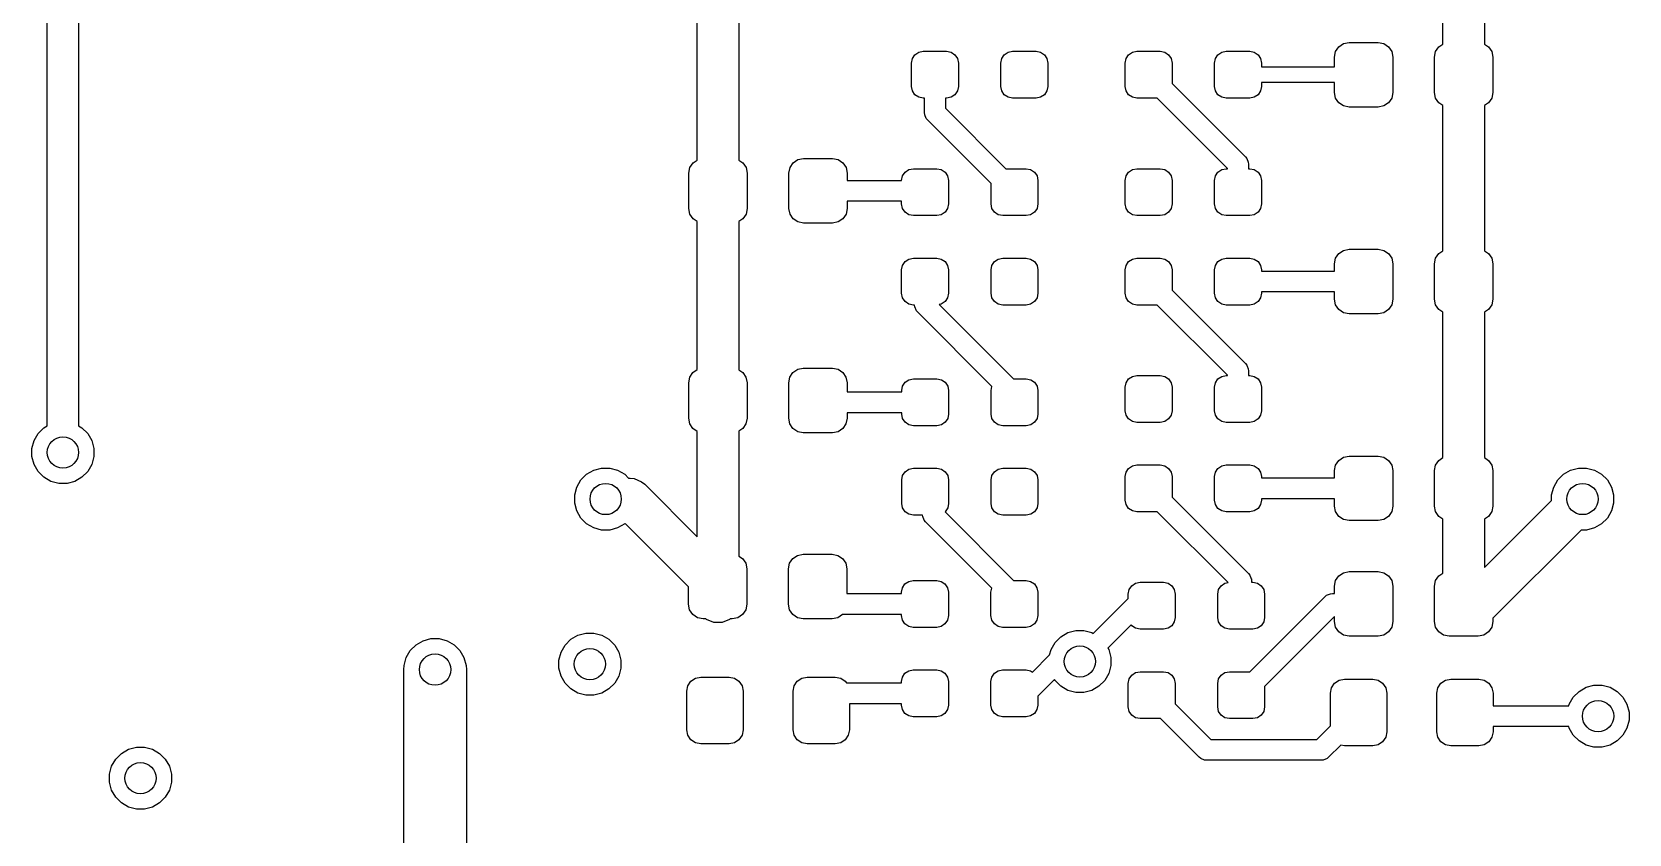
# Model space of a CAD drawing. Extents: x 4 to 18.4, y -7.3 to -2.9.
# Drawn here: x 14.033 to 14.637, y -4.632 to -4.329 of the extents above; entities that cross this region are included whole.
import ezdxf

# ---------------------------------------------------------------- set-up
doc = ezdxf.new("R2010")
doc.units = 0
doc.header["$MEASUREMENT"] = 0
doc.layers.add('BLACK', color=7, linetype='CONTINUOUS')

msp = doc.modelspace()

# ---------------------------------------------------------------- linework, layer by layer
at = {"layer": 'BLACK', "linetype": 'CONTINUOUS'}
for p, q in [((14.05082, -4.14843), (14.05082, -4.47817)), ((14.039, -4.47817), (14.039, -4.15428)), ((14.56634, -4.33397), (14.56634, -4.27859)), ((14.58208, -4.27897), (14.58208, -4.33397)), ((14.28458, -4.37779), (14.28458, -4.32485)), ((14.30033, -4.32485), (14.30033, -4.37779)), ((14.36589, -4.33946), (14.36685, -4.33803)), ((14.36685, -4.33803), (14.36829, -4.33707)), ((14.36829, -4.33707), (14.36998, -4.33673)), ((14.36998, -4.33673), (14.37884, -4.33673)), ((14.37884, -4.33673), (14.38054, -4.33707)), ((14.38054, -4.33707), (14.38197, -4.33803)), ((14.38197, -4.33803), (14.38293, -4.33946)), ((14.39967, -4.33946), (14.40063, -4.33803)), ((14.40063, -4.33803), (14.40207, -4.33707)), ((14.40207, -4.33707), (14.40376, -4.33673)), ((14.40376, -4.33673), (14.41262, -4.33673)), ((14.41262, -4.33673), (14.41432, -4.33707)), ((14.41432, -4.33707), (14.41575, -4.33803)), ((14.41575, -4.33803), (14.41671, -4.33946)), ((14.44663, -4.33946), (14.44759, -4.33803)), ((14.44759, -4.33803), (14.44903, -4.33707)), ((14.44903, -4.33707), (14.45072, -4.33673)), ((14.45072, -4.33673), (14.45958, -4.33673)), ((14.45958, -4.33673), (14.46128, -4.33707)), ((14.46128, -4.33707), (14.46271, -4.33803)), ((14.46271, -4.33803), (14.46367, -4.33946)), ((14.48041, -4.33946), (14.48137, -4.33803)), ((14.48137, -4.33803), (14.48281, -4.33707)), ((14.48281, -4.33707), (14.4845, -4.33673)), ((14.4845, -4.33673), (14.49336, -4.33673)), ((14.49336, -4.33673), (14.49506, -4.33707)), ((14.49506, -4.33707), (14.49649, -4.33803)), ((14.49649, -4.33803), (14.49745, -4.33946)), ((14.52539, -4.3389), (14.52581, -4.33679)), ((14.52539, -4.34264), (14.52539, -4.3389)), ((14.52581, -4.33679), (14.52701, -4.335)), ((14.52701, -4.335), (14.52879, -4.3338)), ((14.52879, -4.3338), (14.5309, -4.33338)), ((14.5309, -4.33338), (14.54193, -4.33338)), ((14.54193, -4.33338), (14.54404, -4.3338)), ((14.54404, -4.3338), (14.54582, -4.335)), ((14.54582, -4.335), (14.54702, -4.33679)), ((14.54702, -4.33679), (14.54744, -4.3389)), ((14.54744, -4.3389), (14.54744, -4.35228)), ((14.56319, -4.3389), (14.56361, -4.33679)), ((14.56319, -4.35228), (14.56319, -4.3389)), ((14.56361, -4.33679), (14.5648, -4.335)), ((14.5648, -4.335), (14.56634, -4.33397)), ((14.58208, -4.33397), (14.58362, -4.335)), ((14.58362, -4.335), (14.58481, -4.33679)), ((14.58481, -4.33679), (14.58523, -4.3389)), ((14.58523, -4.3389), (14.58523, -4.35228)), ((14.36555, -4.34116), (14.36589, -4.33946)), ((14.36555, -4.35002), (14.36555, -4.34116)), ((14.38293, -4.33946), (14.38327, -4.34116)), ((14.38327, -4.34116), (14.38327, -4.35002)), ((14.39933, -4.34116), (14.39967, -4.33946)), ((14.39933, -4.35002), (14.39933, -4.34116)), ((14.41671, -4.33946), (14.41705, -4.34116)), ((14.41705, -4.34116), (14.41705, -4.35002)), ((14.4463, -4.34116), (14.44663, -4.33946)), ((14.4463, -4.35002), (14.4463, -4.34116)), ((14.46367, -4.33946), (14.46401, -4.34116)), ((14.46401, -4.34116), (14.46401, -4.34888)), ((14.48007, -4.34116), (14.48041, -4.33946)), ((14.48007, -4.35002), (14.48007, -4.34116)), ((14.49745, -4.33946), (14.49779, -4.34116)), ((14.49779, -4.34116), (14.49779, -4.34264)), ((14.49779, -4.34264), (14.52539, -4.34264)), ((14.36589, -4.35171), (14.36555, -4.35002)), ((14.38327, -4.35002), (14.38293, -4.35171)), ((14.39967, -4.35171), (14.39933, -4.35002)), ((14.41705, -4.35002), (14.41671, -4.35171)), ((14.44663, -4.35171), (14.4463, -4.35002)), ((14.46401, -4.34888), (14.49172, -4.37658)), ((14.48041, -4.35171), (14.48007, -4.35002)), ((14.49779, -4.35002), (14.49745, -4.35171)), ((14.52539, -4.34854), (14.49779, -4.34854)), ((14.49779, -4.34854), (14.49779, -4.35002)), ((14.52539, -4.35228), (14.52539, -4.34854)), ((14.36685, -4.35315), (14.36589, -4.35171)), ((14.36829, -4.35411), (14.36685, -4.35315)), ((14.36998, -4.35445), (14.36829, -4.35411)), ((14.37047, -4.35445), (14.36998, -4.35445)), ((14.37047, -4.35989), (14.37047, -4.35445)), ((14.37884, -4.35445), (14.37835, -4.35445)), ((14.37835, -4.35445), (14.37835, -4.35826)), ((14.38054, -4.35411), (14.37884, -4.35445)), ((14.38197, -4.35315), (14.38054, -4.35411)), ((14.38293, -4.35171), (14.38197, -4.35315)), ((14.40063, -4.35315), (14.39967, -4.35171)), ((14.40207, -4.35411), (14.40063, -4.35315)), ((14.40376, -4.35445), (14.40207, -4.35411)), ((14.41262, -4.35445), (14.40376, -4.35445)), ((14.41432, -4.35411), (14.41262, -4.35445)), ((14.41575, -4.35315), (14.41432, -4.35411)), ((14.41671, -4.35171), (14.41575, -4.35315)), ((14.44759, -4.35315), (14.44663, -4.35171)), ((14.44903, -4.35411), (14.44759, -4.35315)), ((14.45072, -4.35445), (14.44903, -4.35411)), ((14.45844, -4.35445), (14.45072, -4.35445)), ((14.485, -4.381), (14.45844, -4.35445)), ((14.48137, -4.35315), (14.48041, -4.35171)), ((14.48281, -4.35411), (14.48137, -4.35315)), ((14.4845, -4.35445), (14.48281, -4.35411)), ((14.49336, -4.35445), (14.4845, -4.35445)), ((14.49506, -4.35411), (14.49336, -4.35445)), ((14.49649, -4.35315), (14.49506, -4.35411)), ((14.49745, -4.35171), (14.49649, -4.35315)), ((14.52581, -4.35439), (14.52539, -4.35228)), ((14.52701, -4.35618), (14.52581, -4.35439)), ((14.52879, -4.35737), (14.52701, -4.35618)), ((14.54582, -4.35618), (14.54404, -4.35737)), ((14.54702, -4.35439), (14.54582, -4.35618)), ((14.54744, -4.35228), (14.54702, -4.35439)), ((14.56361, -4.35439), (14.56319, -4.35228)), ((14.5648, -4.35618), (14.56361, -4.35439)), ((14.56634, -4.3572), (14.5648, -4.35618)), ((14.56634, -4.4121), (14.56634, -4.3572)), ((14.58362, -4.35618), (14.58208, -4.3572)), ((14.58208, -4.3572), (14.58208, -4.4121)), ((14.58481, -4.35439), (14.58362, -4.35618)), ((14.58523, -4.35228), (14.58481, -4.35439)), ((14.37055, -4.36066), (14.37047, -4.35989)), ((14.37114, -4.36208), (14.37055, -4.36066)), ((14.37163, -4.36267), (14.37114, -4.36208)), ((14.3956, -4.38664), (14.37163, -4.36267)), ((14.37835, -4.35826), (14.40116, -4.38108)), ((14.5309, -4.35779), (14.52879, -4.35737)), ((14.54193, -4.35779), (14.5309, -4.35779)), ((14.54404, -4.35737), (14.54193, -4.35779)), ((14.28143, -4.38271), (14.28185, -4.3806)), ((14.28185, -4.3806), (14.28305, -4.37881)), ((14.28305, -4.37881), (14.28458, -4.37779)), ((14.30033, -4.37779), (14.30187, -4.37881)), ((14.30187, -4.37881), (14.30306, -4.3806)), ((14.30306, -4.3806), (14.30348, -4.38271)), ((14.31923, -4.38271), (14.31965, -4.3806)), ((14.31965, -4.3806), (14.32084, -4.37881)), ((14.32084, -4.37881), (14.32263, -4.37762)), ((14.32263, -4.37762), (14.32474, -4.3772)), ((14.32474, -4.3772), (14.33576, -4.3772)), ((14.33576, -4.3772), (14.33787, -4.37762)), ((14.33787, -4.37762), (14.33966, -4.37881)), ((14.33966, -4.37881), (14.34086, -4.3806)), ((14.34086, -4.3806), (14.34127, -4.38271)), ((14.36455, -4.38141), (14.36625, -4.38108)), ((14.36625, -4.38108), (14.3751, -4.38108)), ((14.3751, -4.38108), (14.3768, -4.38141)), ((14.40116, -4.38108), (14.40888, -4.38108)), ((14.40888, -4.38108), (14.41058, -4.38141)), ((14.44903, -4.38141), (14.45072, -4.38108)), ((14.45072, -4.38108), (14.45958, -4.38108)), ((14.45958, -4.38108), (14.46128, -4.38141)), ((14.48281, -4.38141), (14.4845, -4.38108)), ((14.4845, -4.38108), (14.485, -4.38108)), ((14.485, -4.38108), (14.485, -4.381)), ((14.49172, -4.37658), (14.49221, -4.37718)), ((14.49221, -4.37718), (14.49221, -4.37718)), ((14.49221, -4.37718), (14.49279, -4.3786)), ((14.49279, -4.3786), (14.49287, -4.37937)), ((14.49287, -4.37937), (14.49287, -4.38108)), ((14.49287, -4.38108), (14.49336, -4.38108)), ((14.49336, -4.38108), (14.49506, -4.38141)), ((14.28143, -4.3961), (14.28143, -4.38271)), ((14.30348, -4.38271), (14.30348, -4.3961)), ((14.31923, -4.3961), (14.31923, -4.38271)), ((14.34127, -4.38271), (14.34127, -4.38547)), ((14.34127, -4.38547), (14.36182, -4.38547)), ((14.36182, -4.38547), (14.36215, -4.38381)), ((14.36215, -4.38381), (14.36311, -4.38237)), ((14.36311, -4.38237), (14.36455, -4.38141)), ((14.3768, -4.38141), (14.37824, -4.38237)), ((14.37824, -4.38237), (14.3792, -4.38381)), ((14.3792, -4.38381), (14.37953, -4.3855)), ((14.37953, -4.3855), (14.37953, -4.39436)), ((14.3956, -4.39436), (14.3956, -4.38664)), ((14.41058, -4.38141), (14.41202, -4.38237)), ((14.41202, -4.38237), (14.41298, -4.38381)), ((14.41298, -4.38381), (14.41331, -4.3855)), ((14.41331, -4.3855), (14.41331, -4.39436)), ((14.4463, -4.3855), (14.44663, -4.38381)), ((14.4463, -4.39436), (14.4463, -4.3855)), ((14.44663, -4.38381), (14.44759, -4.38237)), ((14.44759, -4.38237), (14.44903, -4.38141)), ((14.46128, -4.38141), (14.46271, -4.38237)), ((14.46271, -4.38237), (14.46367, -4.38381)), ((14.46367, -4.38381), (14.46401, -4.3855)), ((14.46401, -4.3855), (14.46401, -4.39436)), ((14.48007, -4.3855), (14.48041, -4.38381)), ((14.48007, -4.39436), (14.48007, -4.3855)), ((14.48041, -4.38381), (14.48137, -4.38237)), ((14.48137, -4.38237), (14.48281, -4.38141)), ((14.49506, -4.38141), (14.49649, -4.38237)), ((14.49649, -4.38237), (14.49745, -4.38381)), ((14.49745, -4.38381), (14.49779, -4.3855)), ((14.49779, -4.3855), (14.49779, -4.39436)), ((14.36182, -4.39334), (14.34127, -4.39334)), ((14.34127, -4.39334), (14.34127, -4.3961)), ((14.36182, -4.39436), (14.36182, -4.39334)), ((14.28185, -4.3982), (14.28143, -4.3961)), ((14.28305, -4.39999), (14.28185, -4.3982)), ((14.30306, -4.3982), (14.30187, -4.39999)), ((14.30348, -4.3961), (14.30306, -4.3982)), ((14.31965, -4.3982), (14.31923, -4.3961)), ((14.32084, -4.39999), (14.31965, -4.3982)), ((14.34086, -4.3982), (14.33966, -4.39999)), ((14.34127, -4.3961), (14.34086, -4.3982)), ((14.36215, -4.39606), (14.36182, -4.39436)), ((14.36311, -4.39749), (14.36215, -4.39606)), ((14.36455, -4.39845), (14.36311, -4.39749)), ((14.36625, -4.39879), (14.36455, -4.39845)), ((14.3751, -4.39879), (14.36625, -4.39879)), ((14.3768, -4.39845), (14.3751, -4.39879)), ((14.37824, -4.39749), (14.3768, -4.39845)), ((14.3792, -4.39606), (14.37824, -4.39749)), ((14.37953, -4.39436), (14.3792, -4.39606)), ((14.39593, -4.39606), (14.3956, -4.39436)), ((14.39689, -4.39749), (14.39593, -4.39606)), ((14.39833, -4.39845), (14.39689, -4.39749)), ((14.40003, -4.39879), (14.39833, -4.39845)), ((14.40888, -4.39879), (14.40003, -4.39879)), ((14.41058, -4.39845), (14.40888, -4.39879)), ((14.41202, -4.39749), (14.41058, -4.39845)), ((14.41298, -4.39606), (14.41202, -4.39749)), ((14.41331, -4.39436), (14.41298, -4.39606)), ((14.44663, -4.39606), (14.4463, -4.39436)), ((14.44759, -4.39749), (14.44663, -4.39606)), ((14.44903, -4.39845), (14.44759, -4.39749)), ((14.45072, -4.39879), (14.44903, -4.39845)), ((14.45958, -4.39879), (14.45072, -4.39879)), ((14.46128, -4.39845), (14.45958, -4.39879)), ((14.46271, -4.39749), (14.46128, -4.39845)), ((14.46367, -4.39606), (14.46271, -4.39749)), ((14.46401, -4.39436), (14.46367, -4.39606)), ((14.48041, -4.39606), (14.48007, -4.39436)), ((14.48137, -4.39749), (14.48041, -4.39606)), ((14.48281, -4.39845), (14.48137, -4.39749)), ((14.4845, -4.39879), (14.48281, -4.39845)), ((14.49336, -4.39879), (14.4845, -4.39879)), ((14.49506, -4.39845), (14.49336, -4.39879)), ((14.49649, -4.39749), (14.49506, -4.39845)), ((14.49745, -4.39606), (14.49649, -4.39749)), ((14.49779, -4.39436), (14.49745, -4.39606)), ((14.28458, -4.40102), (14.28305, -4.39999)), ((14.28458, -4.45697), (14.28458, -4.40102)), ((14.30187, -4.39999), (14.30033, -4.40102)), ((14.30033, -4.40102), (14.30033, -4.45707)), ((14.32263, -4.40119), (14.32084, -4.39999)), ((14.32474, -4.40161), (14.32263, -4.40119)), ((14.33576, -4.40161), (14.32474, -4.40161)), ((14.33787, -4.40119), (14.33576, -4.40161)), ((14.33966, -4.39999), (14.33787, -4.40119)), ((14.52879, -4.41193), (14.5309, -4.41151)), ((14.5309, -4.41151), (14.54193, -4.41151)), ((14.54193, -4.41151), (14.54404, -4.41193)), ((14.36182, -4.41928), (14.36215, -4.41759)), ((14.36215, -4.41759), (14.36311, -4.41615)), ((14.36311, -4.41615), (14.36455, -4.41519)), ((14.36455, -4.41519), (14.36625, -4.41485)), ((14.36625, -4.41485), (14.3751, -4.41485)), ((14.3751, -4.41485), (14.3768, -4.41519)), ((14.3768, -4.41519), (14.37824, -4.41615)), ((14.37824, -4.41615), (14.3792, -4.41759)), ((14.3792, -4.41759), (14.37953, -4.41928)), ((14.3956, -4.41928), (14.39593, -4.41759)), ((14.39593, -4.41759), (14.39689, -4.41615)), ((14.39689, -4.41615), (14.39833, -4.41519)), ((14.39833, -4.41519), (14.40003, -4.41485)), ((14.40003, -4.41485), (14.40888, -4.41485)), ((14.40888, -4.41485), (14.41058, -4.41519)), ((14.41058, -4.41519), (14.41202, -4.41615)), ((14.41202, -4.41615), (14.41298, -4.41759)), ((14.41298, -4.41759), (14.41331, -4.41928)), ((14.4463, -4.41928), (14.44663, -4.41759)), ((14.44663, -4.41759), (14.44759, -4.41615)), ((14.44759, -4.41615), (14.44903, -4.41519)), ((14.44903, -4.41519), (14.45072, -4.41485)), ((14.45072, -4.41485), (14.45958, -4.41485)), ((14.45958, -4.41485), (14.46128, -4.41519)), ((14.46128, -4.41519), (14.46271, -4.41615)), ((14.46271, -4.41615), (14.46367, -4.41759)), ((14.46367, -4.41759), (14.46401, -4.41928)), ((14.48007, -4.41928), (14.48041, -4.41759)), ((14.48041, -4.41759), (14.48137, -4.41615)), ((14.48137, -4.41615), (14.48281, -4.41519)), ((14.48281, -4.41519), (14.4845, -4.41485)), ((14.4845, -4.41485), (14.49336, -4.41485)), ((14.49336, -4.41485), (14.49506, -4.41519)), ((14.49506, -4.41519), (14.49649, -4.41615)), ((14.49649, -4.41615), (14.49745, -4.41759)), ((14.49745, -4.41759), (14.49779, -4.41928)), ((14.52539, -4.41702), (14.52581, -4.41491)), ((14.52539, -4.41978), (14.52539, -4.41702)), ((14.52581, -4.41491), (14.52701, -4.41312)), ((14.52701, -4.41312), (14.52879, -4.41193)), ((14.54404, -4.41193), (14.54582, -4.41312)), ((14.54582, -4.41312), (14.54702, -4.41491)), ((14.54702, -4.41491), (14.54744, -4.41702)), ((14.54744, -4.41702), (14.54744, -4.43041)), ((14.56319, -4.41702), (14.56361, -4.41491)), ((14.56319, -4.43041), (14.56319, -4.41702)), ((14.56361, -4.41491), (14.5648, -4.41312)), ((14.5648, -4.41312), (14.56634, -4.4121)), ((14.58208, -4.4121), (14.58362, -4.41312)), ((14.58362, -4.41312), (14.58481, -4.41491)), ((14.58481, -4.41491), (14.58523, -4.41702)), ((14.58523, -4.41702), (14.58523, -4.43041)), ((14.36182, -4.42814), (14.36182, -4.41928)), ((14.37953, -4.41928), (14.37953, -4.42814)), ((14.3956, -4.42814), (14.3956, -4.41928)), ((14.41331, -4.41928), (14.41331, -4.42814)), ((14.4463, -4.42814), (14.4463, -4.41928)), ((14.46401, -4.41928), (14.46401, -4.427)), ((14.48007, -4.42814), (14.48007, -4.41928)), ((14.49779, -4.41928), (14.49779, -4.41978)), ((14.49779, -4.41978), (14.52539, -4.41978)), ((14.36215, -4.42984), (14.36182, -4.42814)), ((14.37953, -4.42814), (14.3792, -4.42984)), ((14.39593, -4.42984), (14.3956, -4.42814)), ((14.41331, -4.42814), (14.41298, -4.42984)), ((14.44663, -4.42984), (14.4463, -4.42814)), ((14.46401, -4.427), (14.49172, -4.45471)), ((14.48041, -4.42984), (14.48007, -4.42814)), ((14.49779, -4.42814), (14.49745, -4.42984)), ((14.52539, -4.42765), (14.49779, -4.42765)), ((14.49779, -4.42765), (14.49779, -4.42814)), ((14.52539, -4.43041), (14.52539, -4.42765)), ((14.36311, -4.43127), (14.36215, -4.42984)), ((14.36455, -4.43223), (14.36311, -4.43127)), ((14.36625, -4.43257), (14.36455, -4.43223)), ((14.36674, -4.43257), (14.36625, -4.43257)), ((14.36681, -4.43331), (14.36674, -4.43257)), ((14.3674, -4.43473), (14.36681, -4.43331)), ((14.36789, -4.43533), (14.3674, -4.43473)), ((14.39593, -4.46337), (14.36789, -4.43533)), ((14.3768, -4.43223), (14.37607, -4.43238)), ((14.37607, -4.43238), (14.40416, -4.46046)), ((14.37824, -4.43127), (14.3768, -4.43223)), ((14.3792, -4.42984), (14.37824, -4.43127)), ((14.39689, -4.43127), (14.39593, -4.42984)), ((14.39833, -4.43223), (14.39689, -4.43127)), ((14.40003, -4.43257), (14.39833, -4.43223)), ((14.40888, -4.43257), (14.40003, -4.43257)), ((14.41058, -4.43223), (14.40888, -4.43257)), ((14.41202, -4.43127), (14.41058, -4.43223)), ((14.41298, -4.42984), (14.41202, -4.43127)), ((14.44759, -4.43127), (14.44663, -4.42984)), ((14.44903, -4.43223), (14.44759, -4.43127)), ((14.45072, -4.43257), (14.44903, -4.43223)), ((14.45844, -4.43257), (14.45072, -4.43257)), ((14.485, -4.45912), (14.45844, -4.43257)), ((14.48137, -4.43127), (14.48041, -4.42984)), ((14.48281, -4.43223), (14.48137, -4.43127)), ((14.4845, -4.43257), (14.48281, -4.43223)), ((14.49336, -4.43257), (14.4845, -4.43257)), ((14.49506, -4.43223), (14.49336, -4.43257)), ((14.49649, -4.43127), (14.49506, -4.43223)), ((14.49745, -4.42984), (14.49649, -4.43127)), ((14.52581, -4.43252), (14.52539, -4.43041)), ((14.52701, -4.4343), (14.52581, -4.43252)), ((14.52879, -4.4355), (14.52701, -4.4343)), ((14.5309, -4.43592), (14.52879, -4.4355)), ((14.54404, -4.4355), (14.54193, -4.43592)), ((14.54582, -4.4343), (14.54404, -4.4355)), ((14.54702, -4.43252), (14.54582, -4.4343)), ((14.54744, -4.43041), (14.54702, -4.43252)), ((14.56361, -4.43252), (14.56319, -4.43041)), ((14.5648, -4.4343), (14.56361, -4.43252)), ((14.56634, -4.43533), (14.5648, -4.4343)), ((14.56634, -4.49022), (14.56634, -4.43533)), ((14.58362, -4.4343), (14.58208, -4.43533)), ((14.58208, -4.43533), (14.58208, -4.49022)), ((14.58481, -4.43252), (14.58362, -4.4343)), ((14.58523, -4.43041), (14.58481, -4.43252)), ((14.54193, -4.43592), (14.5309, -4.43592)), ((14.28136, -4.46194), (14.28177, -4.45983)), ((14.28177, -4.45983), (14.28297, -4.45804)), ((14.28297, -4.45804), (14.28458, -4.45697)), ((14.30033, -4.45707), (14.30179, -4.45804)), ((14.30179, -4.45804), (14.30298, -4.45983)), ((14.30298, -4.45983), (14.3034, -4.46194)), ((14.31915, -4.46194), (14.31957, -4.45983)), ((14.31957, -4.45983), (14.32076, -4.45804)), ((14.32076, -4.45804), (14.32255, -4.45685)), ((14.32255, -4.45685), (14.32466, -4.45643)), ((14.32466, -4.45643), (14.33569, -4.45643)), ((14.33569, -4.45643), (14.3378, -4.45685)), ((14.3378, -4.45685), (14.33958, -4.45804)), ((14.33958, -4.45804), (14.34078, -4.45983)), ((14.34078, -4.45983), (14.3412, -4.46194)), ((14.44759, -4.4605), (14.44903, -4.45954)), ((14.44903, -4.45954), (14.45072, -4.4592)), ((14.45072, -4.4592), (14.45958, -4.4592)), ((14.45958, -4.4592), (14.46128, -4.45954)), ((14.46128, -4.45954), (14.46271, -4.4605)), ((14.48137, -4.4605), (14.48281, -4.45954)), ((14.48281, -4.45954), (14.4845, -4.4592)), ((14.4845, -4.4592), (14.485, -4.4592)), ((14.485, -4.4592), (14.485, -4.45912)), ((14.49172, -4.45471), (14.49221, -4.45531)), ((14.49221, -4.45531), (14.49236, -4.45567)), ((14.49236, -4.45567), (14.49279, -4.45672)), ((14.49279, -4.45672), (14.49287, -4.45749)), ((14.49287, -4.45749), (14.49287, -4.4592)), ((14.49287, -4.4592), (14.49336, -4.4592)), ((14.49336, -4.4592), (14.49506, -4.45954)), ((14.49506, -4.45954), (14.49649, -4.4605)), ((14.28136, -4.47533), (14.28136, -4.46194)), ((14.3034, -4.46194), (14.3034, -4.47533)), ((14.31915, -4.47533), (14.31915, -4.46194)), ((14.3412, -4.46194), (14.3412, -4.46539)), ((14.3412, -4.46539), (14.36185, -4.46539)), ((14.36185, -4.46489), (14.36219, -4.4632)), ((14.36185, -4.46539), (14.36185, -4.46489)), ((14.36219, -4.4632), (14.36315, -4.46176)), ((14.36315, -4.46176), (14.36458, -4.4608)), ((14.36458, -4.4608), (14.36628, -4.46046)), ((14.36628, -4.46046), (14.37514, -4.46046)), ((14.37514, -4.46046), (14.37683, -4.4608)), ((14.37683, -4.4608), (14.37827, -4.46176)), ((14.37827, -4.46176), (14.37923, -4.4632)), ((14.37923, -4.4632), (14.37957, -4.46489)), ((14.37957, -4.46489), (14.37957, -4.47375)), ((14.39563, -4.46489), (14.39593, -4.46337)), ((14.39563, -4.47375), (14.39563, -4.46489)), ((14.40416, -4.46046), (14.40892, -4.46046)), ((14.40892, -4.46046), (14.41061, -4.4608)), ((14.41061, -4.4608), (14.41205, -4.46176)), ((14.41205, -4.46176), (14.41301, -4.4632)), ((14.41301, -4.4632), (14.41335, -4.46489)), ((14.41335, -4.46489), (14.41335, -4.47375)), ((14.4463, -4.46363), (14.44663, -4.46193)), ((14.4463, -4.47249), (14.4463, -4.46363)), ((14.44663, -4.46193), (14.44759, -4.4605)), ((14.46271, -4.4605), (14.46367, -4.46193)), ((14.46367, -4.46193), (14.46401, -4.46363)), ((14.46401, -4.46363), (14.46401, -4.47249)), ((14.48007, -4.46363), (14.48041, -4.46193)), ((14.48007, -4.47249), (14.48007, -4.46363)), ((14.48041, -4.46193), (14.48137, -4.4605)), ((14.49649, -4.4605), (14.49745, -4.46193)), ((14.49745, -4.46193), (14.49779, -4.46363)), ((14.49779, -4.46363), (14.49779, -4.47249)), ((14.28177, -4.47744), (14.28136, -4.47533)), ((14.28297, -4.47923), (14.28177, -4.47744)), ((14.30298, -4.47744), (14.30179, -4.47923)), ((14.3034, -4.47533), (14.30298, -4.47744)), ((14.31957, -4.47744), (14.31915, -4.47533)), ((14.32076, -4.47923), (14.31957, -4.47744)), ((14.34078, -4.47744), (14.33958, -4.47923)), ((14.3412, -4.47533), (14.34078, -4.47744)), ((14.36185, -4.47326), (14.3412, -4.47326)), ((14.3412, -4.47326), (14.3412, -4.47533)), ((14.36185, -4.47375), (14.36185, -4.47326)), ((14.36219, -4.47545), (14.36185, -4.47375)), ((14.36315, -4.47688), (14.36219, -4.47545)), ((14.36458, -4.47784), (14.36315, -4.47688)), ((14.36628, -4.47818), (14.36458, -4.47784)), ((14.37683, -4.47784), (14.37514, -4.47818)), ((14.37827, -4.47688), (14.37683, -4.47784)), ((14.37923, -4.47545), (14.37827, -4.47688)), ((14.37957, -4.47375), (14.37923, -4.47545)), ((14.39597, -4.47545), (14.39563, -4.47375)), ((14.39693, -4.47688), (14.39597, -4.47545)), ((14.39836, -4.47784), (14.39693, -4.47688)), ((14.40006, -4.47818), (14.39836, -4.47784)), ((14.41061, -4.47784), (14.40892, -4.47818)), ((14.41205, -4.47688), (14.41061, -4.47784)), ((14.41301, -4.47545), (14.41205, -4.47688)), ((14.41335, -4.47375), (14.41301, -4.47545)), ((14.44663, -4.47418), (14.4463, -4.47249)), ((14.44759, -4.47562), (14.44663, -4.47418)), ((14.44903, -4.47658), (14.44759, -4.47562)), ((14.45072, -4.47692), (14.44903, -4.47658)), ((14.45958, -4.47692), (14.45072, -4.47692)), ((14.46128, -4.47658), (14.45958, -4.47692)), ((14.46271, -4.47562), (14.46128, -4.47658)), ((14.46367, -4.47418), (14.46271, -4.47562)), ((14.46401, -4.47249), (14.46367, -4.47418)), ((14.48041, -4.47418), (14.48007, -4.47249)), ((14.48137, -4.47562), (14.48041, -4.47418)), ((14.48281, -4.47658), (14.48137, -4.47562)), ((14.4845, -4.47692), (14.48281, -4.47658)), ((14.49336, -4.47692), (14.4845, -4.47692)), ((14.49506, -4.47658), (14.49336, -4.47692)), ((14.49649, -4.47562), (14.49506, -4.47658)), ((14.49745, -4.47418), (14.49649, -4.47562)), ((14.49779, -4.47249), (14.49745, -4.47418)), ((14.0332, -4.48674), (14.034, -4.48376)), ((14.034, -4.48376), (14.03554, -4.48109)), ((14.03554, -4.48109), (14.03772, -4.47891)), ((14.03772, -4.47891), (14.039, -4.47817)), ((14.05082, -4.47817), (14.0521, -4.47891)), ((14.0521, -4.47891), (14.05428, -4.48109)), ((14.05428, -4.48109), (14.05582, -4.48376)), ((14.05582, -4.48376), (14.05662, -4.48674)), ((14.28458, -4.4803), (14.28297, -4.47923)), ((14.28458, -4.52009), (14.28458, -4.4803)), ((14.30179, -4.47923), (14.30033, -4.4802)), ((14.30033, -4.4802), (14.30033, -4.52743)), ((14.32255, -4.48042), (14.32076, -4.47923)), ((14.32466, -4.48084), (14.32255, -4.48042)), ((14.33569, -4.48084), (14.32466, -4.48084)), ((14.3378, -4.48042), (14.33569, -4.48084)), ((14.33958, -4.47923), (14.3378, -4.48042)), ((14.37514, -4.47818), (14.36628, -4.47818)), ((14.40892, -4.47818), (14.40006, -4.47818)), ((14.0332, -4.48982), (14.0332, -4.48674)), ((14.034, -4.4928), (14.0332, -4.48982)), ((14.05662, -4.48982), (14.05582, -4.4928)), ((14.05662, -4.48674), (14.05662, -4.48982)), ((14.52879, -4.49005), (14.5309, -4.48963)), ((14.5309, -4.48963), (14.54193, -4.48963)), ((14.54193, -4.48963), (14.54404, -4.49005)), ((14.03554, -4.49547), (14.034, -4.4928)), ((14.03772, -4.49765), (14.03554, -4.49547)), ((14.05428, -4.49547), (14.0521, -4.49765)), ((14.05582, -4.4928), (14.05428, -4.49547)), ((14.2428, -4.49649), (14.24547, -4.49494)), ((14.24547, -4.49494), (14.24845, -4.49415)), ((14.24845, -4.49415), (14.25153, -4.49415)), ((14.25153, -4.49415), (14.25451, -4.49494)), ((14.25451, -4.49494), (14.25718, -4.49649)), ((14.36219, -4.49698), (14.36315, -4.49554)), ((14.36315, -4.49554), (14.36458, -4.49458)), ((14.36458, -4.49458), (14.36628, -4.49424)), ((14.36628, -4.49424), (14.37514, -4.49424)), ((14.37514, -4.49424), (14.37683, -4.49458)), ((14.37683, -4.49458), (14.37827, -4.49554)), ((14.37827, -4.49554), (14.37923, -4.49698)), ((14.39597, -4.49698), (14.39693, -4.49554)), ((14.39693, -4.49554), (14.39836, -4.49458)), ((14.39836, -4.49458), (14.40006, -4.49424)), ((14.40006, -4.49424), (14.40892, -4.49424)), ((14.40892, -4.49424), (14.41061, -4.49458)), ((14.41061, -4.49458), (14.41205, -4.49554)), ((14.41205, -4.49554), (14.41301, -4.49698)), ((14.4463, -4.49741), (14.44663, -4.49571)), ((14.44663, -4.49571), (14.44759, -4.49428)), ((14.44759, -4.49428), (14.44903, -4.49332)), ((14.44903, -4.49332), (14.45072, -4.49298)), ((14.45072, -4.49298), (14.45958, -4.49298)), ((14.45958, -4.49298), (14.46128, -4.49332)), ((14.46128, -4.49332), (14.46271, -4.49428)), ((14.46271, -4.49428), (14.46367, -4.49571)), ((14.46367, -4.49571), (14.46401, -4.49741)), ((14.48007, -4.49741), (14.48041, -4.49571)), ((14.48041, -4.49571), (14.48137, -4.49428)), ((14.48137, -4.49428), (14.48281, -4.49332)), ((14.48281, -4.49332), (14.4845, -4.49298)), ((14.4845, -4.49298), (14.49336, -4.49298)), ((14.49336, -4.49298), (14.49506, -4.49332)), ((14.49506, -4.49332), (14.49649, -4.49428)), ((14.49649, -4.49428), (14.49745, -4.49571)), ((14.49745, -4.49571), (14.49779, -4.49741)), ((14.52539, -4.49515), (14.52581, -4.49304)), ((14.52539, -4.4979), (14.52539, -4.49515)), ((14.52581, -4.49304), (14.52701, -4.49125)), ((14.52701, -4.49125), (14.52879, -4.49005)), ((14.54404, -4.49005), (14.54582, -4.49125)), ((14.54582, -4.49125), (14.54702, -4.49304)), ((14.54702, -4.49304), (14.54744, -4.49515)), ((14.54744, -4.49515), (14.54744, -4.50853)), ((14.56319, -4.49515), (14.56361, -4.49304)), ((14.56319, -4.50853), (14.56319, -4.49515)), ((14.56361, -4.49304), (14.5648, -4.49125)), ((14.5648, -4.49125), (14.56634, -4.49022)), ((14.58208, -4.49022), (14.58362, -4.49125)), ((14.58362, -4.49125), (14.58481, -4.49304)), ((14.58481, -4.49304), (14.58523, -4.49515)), ((14.58523, -4.49515), (14.58523, -4.50853)), ((14.61194, -4.49649), (14.61461, -4.49494)), ((14.61461, -4.49494), (14.61759, -4.49415)), ((14.61759, -4.49415), (14.62067, -4.49415)), ((14.62067, -4.49415), (14.62365, -4.49494)), ((14.62365, -4.49494), (14.62632, -4.49649)), ((14.04039, -4.49919), (14.03772, -4.49765)), ((14.04337, -4.49999), (14.04039, -4.49919)), ((14.04645, -4.49999), (14.04337, -4.49999)), ((14.04943, -4.49919), (14.04645, -4.49999)), ((14.0521, -4.49765), (14.04943, -4.49919)), ((14.23828, -4.50431), (14.23908, -4.50134)), ((14.23908, -4.50134), (14.24062, -4.49867)), ((14.24062, -4.49867), (14.2428, -4.49649)), ((14.25718, -4.49649), (14.25867, -4.49798)), ((14.25867, -4.49798), (14.25921, -4.49798)), ((14.25921, -4.49798), (14.26074, -4.49813)), ((14.26074, -4.49813), (14.26358, -4.49931)), ((14.26358, -4.49931), (14.26478, -4.50029)), ((14.26478, -4.50029), (14.28458, -4.52009)), ((14.36185, -4.49867), (14.36219, -4.49698)), ((14.36185, -4.50753), (14.36185, -4.49867)), ((14.37923, -4.49698), (14.37957, -4.49867)), ((14.37957, -4.49867), (14.37957, -4.50753)), ((14.39563, -4.49867), (14.39597, -4.49698)), ((14.39563, -4.50753), (14.39563, -4.49867)), ((14.41301, -4.49698), (14.41335, -4.49867)), ((14.41335, -4.49867), (14.41335, -4.50753)), ((14.4463, -4.50627), (14.4463, -4.49741)), ((14.46401, -4.49741), (14.46401, -4.50513)), ((14.48007, -4.50627), (14.48007, -4.49741)), ((14.49779, -4.49741), (14.49779, -4.4979)), ((14.49779, -4.4979), (14.52539, -4.4979)), ((14.60742, -4.50431), (14.60822, -4.50134)), ((14.60822, -4.50134), (14.60976, -4.49867)), ((14.60976, -4.49867), (14.61194, -4.49649)), ((14.62632, -4.49649), (14.6285, -4.49867)), ((14.6285, -4.49867), (14.63004, -4.50134)), ((14.63004, -4.50134), (14.63084, -4.50431)), ((14.23828, -4.5074), (14.23828, -4.50431)), ((14.23908, -4.51038), (14.23828, -4.5074)), ((14.36219, -4.50923), (14.36185, -4.50753)), ((14.37957, -4.50753), (14.37923, -4.50923)), ((14.39597, -4.50923), (14.39563, -4.50753)), ((14.41335, -4.50753), (14.41301, -4.50923)), ((14.44663, -4.50796), (14.4463, -4.50627)), ((14.44759, -4.5094), (14.44663, -4.50796)), ((14.46401, -4.50513), (14.49292, -4.53403)), ((14.48041, -4.50796), (14.48007, -4.50627)), ((14.48137, -4.5094), (14.48041, -4.50796)), ((14.49745, -4.50796), (14.49649, -4.5094)), ((14.49779, -4.50627), (14.49745, -4.50796)), ((14.52539, -4.50577), (14.49779, -4.50577)), ((14.49779, -4.50577), (14.49779, -4.50627)), ((14.52539, -4.50853), (14.52539, -4.50577)), ((14.58208, -4.53176), (14.60742, -4.50643)), ((14.60742, -4.50643), (14.60742, -4.50431)), ((14.63084, -4.5074), (14.63004, -4.51038)), ((14.63084, -4.50431), (14.63084, -4.5074)), ((14.24062, -4.51305), (14.23908, -4.51038)), ((14.2428, -4.51523), (14.24062, -4.51305)), ((14.36315, -4.51066), (14.36219, -4.50923)), ((14.36458, -4.51162), (14.36315, -4.51066)), ((14.36628, -4.51196), (14.36458, -4.51162)), ((14.36976, -4.51196), (14.36628, -4.51196)), ((14.36981, -4.51248), (14.36976, -4.51196)), ((14.3704, -4.5139), (14.36981, -4.51248)), ((14.37089, -4.5145), (14.3704, -4.5139)), ((14.37827, -4.51066), (14.37822, -4.5107)), ((14.37822, -4.5107), (14.40416, -4.53664)), ((14.37923, -4.50923), (14.37827, -4.51066)), ((14.39693, -4.51066), (14.39597, -4.50923)), ((14.39836, -4.51162), (14.39693, -4.51066)), ((14.40006, -4.51196), (14.39836, -4.51162)), ((14.40892, -4.51196), (14.40006, -4.51196)), ((14.41061, -4.51162), (14.40892, -4.51196)), ((14.41205, -4.51066), (14.41061, -4.51162)), ((14.41301, -4.50923), (14.41205, -4.51066)), ((14.44903, -4.51036), (14.44759, -4.5094)), ((14.45072, -4.5107), (14.44903, -4.51036)), ((14.45844, -4.5107), (14.45072, -4.5107)), ((14.48518, -4.53743), (14.45844, -4.5107)), ((14.48281, -4.51036), (14.48137, -4.5094)), ((14.4845, -4.5107), (14.48281, -4.51036)), ((14.49336, -4.5107), (14.4845, -4.5107)), ((14.49506, -4.51036), (14.49336, -4.5107)), ((14.49649, -4.5094), (14.49506, -4.51036)), ((14.52581, -4.51064), (14.52539, -4.50853)), ((14.52701, -4.51243), (14.52581, -4.51064)), ((14.52879, -4.51362), (14.52701, -4.51243)), ((14.5309, -4.51404), (14.52879, -4.51362)), ((14.54193, -4.51404), (14.5309, -4.51404)), ((14.54404, -4.51362), (14.54193, -4.51404)), ((14.54582, -4.51243), (14.54404, -4.51362)), ((14.54702, -4.51064), (14.54582, -4.51243)), ((14.54744, -4.50853), (14.54702, -4.51064)), ((14.56361, -4.51064), (14.56319, -4.50853)), ((14.5648, -4.51243), (14.56361, -4.51064)), ((14.56634, -4.51345), (14.5648, -4.51243)), ((14.56634, -4.53388), (14.56634, -4.51345)), ((14.58362, -4.51243), (14.58208, -4.51345)), ((14.58208, -4.51345), (14.58208, -4.53176)), ((14.58481, -4.51064), (14.58362, -4.51243)), ((14.58523, -4.50853), (14.58481, -4.51064)), ((14.6285, -4.51305), (14.62632, -4.51523)), ((14.63004, -4.51038), (14.6285, -4.51305)), ((14.24547, -4.51677), (14.2428, -4.51523)), ((14.24845, -4.51757), (14.24547, -4.51677)), ((14.25153, -4.51757), (14.24845, -4.51757)), ((14.25451, -4.51677), (14.25153, -4.51757)), ((14.25718, -4.51523), (14.25451, -4.51677)), ((14.25731, -4.51509), (14.25718, -4.51523)), ((14.28128, -4.53906), (14.25731, -4.51509)), ((14.39587, -4.53948), (14.37089, -4.5145)), ((14.61855, -4.51757), (14.58523, -4.55089)), ((14.62067, -4.51757), (14.61855, -4.51757)), ((14.62365, -4.51677), (14.62067, -4.51757)), ((14.62632, -4.51523), (14.62365, -4.51677)), ((14.30033, -4.52743), (14.30171, -4.52836)), ((14.30171, -4.52836), (14.3029, -4.53015)), ((14.3029, -4.53015), (14.30332, -4.53225)), ((14.30332, -4.53225), (14.30332, -4.54564)), ((14.31907, -4.53225), (14.31949, -4.53015)), ((14.31907, -4.54564), (14.31907, -4.53225)), ((14.31949, -4.53015), (14.32069, -4.52836)), ((14.32069, -4.52836), (14.32247, -4.52716)), ((14.32247, -4.52716), (14.32458, -4.52674)), ((14.32458, -4.52674), (14.33561, -4.52674)), ((14.33561, -4.52674), (14.33772, -4.52716)), ((14.33772, -4.52716), (14.3395, -4.52836)), ((14.3395, -4.52836), (14.3407, -4.53015)), ((14.3407, -4.53015), (14.34112, -4.53225)), ((14.34112, -4.53225), (14.34112, -4.54156)), ((14.36212, -4.53937), (14.36308, -4.53793)), ((14.36308, -4.53793), (14.36451, -4.53697)), ((14.36451, -4.53697), (14.36621, -4.53664)), ((14.36621, -4.53664), (14.37507, -4.53664)), ((14.37507, -4.53664), (14.37676, -4.53697)), ((14.37676, -4.53697), (14.3782, -4.53793)), ((14.3782, -4.53793), (14.37916, -4.53937)), ((14.40416, -4.53664), (14.40885, -4.53664)), ((14.40885, -4.53664), (14.41054, -4.53697)), ((14.41054, -4.53697), (14.41198, -4.53793)), ((14.41198, -4.53793), (14.41294, -4.53937)), ((14.44879, -4.53862), (14.45023, -4.53766)), ((14.45023, -4.53766), (14.45192, -4.53733)), ((14.45192, -4.53733), (14.46078, -4.53733)), ((14.46078, -4.53733), (14.46248, -4.53766)), ((14.46248, -4.53766), (14.46391, -4.53862)), ((14.48257, -4.53862), (14.48401, -4.53766)), ((14.48401, -4.53766), (14.48518, -4.53743)), ((14.49292, -4.53403), (14.4934, -4.53463)), ((14.4934, -4.53463), (14.49396, -4.53596)), ((14.49396, -4.53596), (14.49399, -4.53605)), ((14.49399, -4.53605), (14.49407, -4.53682)), ((14.49407, -4.53682), (14.49407, -4.53733)), ((14.49407, -4.53733), (14.49456, -4.53733)), ((14.49456, -4.53733), (14.49626, -4.53766)), ((14.49626, -4.53766), (14.49769, -4.53862)), ((14.52539, -4.5388), (14.52581, -4.53669)), ((14.52581, -4.53669), (14.52701, -4.5349)), ((14.52701, -4.5349), (14.52879, -4.53371)), ((14.52879, -4.53371), (14.5309, -4.53329)), ((14.5309, -4.53329), (14.54193, -4.53329)), ((14.54193, -4.53329), (14.54404, -4.53371)), ((14.54404, -4.53371), (14.54582, -4.5349)), ((14.54582, -4.5349), (14.54702, -4.53669)), ((14.54702, -4.53669), (14.54744, -4.5388)), ((14.56319, -4.5388), (14.56361, -4.53669)), ((14.56361, -4.53669), (14.5648, -4.5349)), ((14.5648, -4.5349), (14.56634, -4.53388)), ((14.28128, -4.54564), (14.28128, -4.53906)), ((14.34112, -4.54156), (14.36178, -4.54156)), ((14.36178, -4.54107), (14.36212, -4.53937)), ((14.36178, -4.54156), (14.36178, -4.54107)), ((14.37916, -4.53937), (14.3795, -4.54107)), ((14.3795, -4.54107), (14.3795, -4.54992)), ((14.39556, -4.54107), (14.39587, -4.53948)), ((14.39556, -4.54992), (14.39556, -4.54107)), ((14.41294, -4.53937), (14.41328, -4.54107)), ((14.41328, -4.54107), (14.41328, -4.54992)), ((14.43423, -4.55664), (14.44747, -4.5434)), ((14.44747, -4.5434), (14.44749, -4.54338)), ((14.44749, -4.54175), (14.44783, -4.54006)), ((14.44749, -4.54338), (14.44749, -4.54175)), ((14.44783, -4.54006), (14.44879, -4.53862)), ((14.46391, -4.53862), (14.46487, -4.54006)), ((14.46487, -4.54006), (14.46521, -4.54175)), ((14.46521, -4.54175), (14.46521, -4.55061)), ((14.48127, -4.54175), (14.48161, -4.54006)), ((14.48127, -4.55061), (14.48127, -4.54175)), ((14.48161, -4.54006), (14.48257, -4.53862)), ((14.49342, -4.5711), (14.52182, -4.54271)), ((14.49769, -4.53862), (14.49865, -4.54006)), ((14.49865, -4.54006), (14.49899, -4.54175)), ((14.49899, -4.54175), (14.49899, -4.55061)), ((14.52182, -4.54271), (14.52241, -4.54222)), ((14.52241, -4.54222), (14.52383, -4.54163)), ((14.52383, -4.54163), (14.5246, -4.54156)), ((14.5246, -4.54156), (14.52539, -4.54156)), ((14.52539, -4.54156), (14.52539, -4.5388)), ((14.54744, -4.5388), (14.54744, -4.55219)), ((14.56319, -4.55219), (14.56319, -4.5388)), ((14.2817, -4.54775), (14.28128, -4.54564)), ((14.28289, -4.54954), (14.2817, -4.54775)), ((14.28468, -4.55073), (14.28289, -4.54954)), ((14.30171, -4.54954), (14.29992, -4.55073)), ((14.3029, -4.54775), (14.30171, -4.54954)), ((14.30332, -4.54564), (14.3029, -4.54775)), ((14.31949, -4.54775), (14.31907, -4.54564)), ((14.32069, -4.54954), (14.31949, -4.54775)), ((14.32247, -4.55073), (14.32069, -4.54954)), ((14.3395, -4.54954), (14.33772, -4.55073)), ((14.33958, -4.54943), (14.3395, -4.54954)), ((14.36178, -4.54943), (14.33958, -4.54943)), ((14.36178, -4.54992), (14.36178, -4.54943)), ((14.36212, -4.55162), (14.36178, -4.54992)), ((14.3795, -4.54992), (14.37916, -4.55162)), ((14.3959, -4.55162), (14.39556, -4.54992)), ((14.41328, -4.54992), (14.41294, -4.55162)), ((14.52539, -4.55027), (14.49899, -4.57667)), ((14.52539, -4.55219), (14.52539, -4.55027)), ((14.28679, -4.55115), (14.28468, -4.55073)), ((14.28788, -4.55115), (14.28679, -4.55115)), ((14.28808, -4.55135), (14.28788, -4.55115)), ((14.29092, -4.55253), (14.28808, -4.55135)), ((14.29399, -4.55253), (14.29092, -4.55253)), ((14.29683, -4.55135), (14.29399, -4.55253)), ((14.29703, -4.55115), (14.29683, -4.55135)), ((14.29781, -4.55115), (14.29703, -4.55115)), ((14.29992, -4.55073), (14.29781, -4.55115)), ((14.32458, -4.55115), (14.32247, -4.55073)), ((14.33561, -4.55115), (14.32458, -4.55115)), ((14.33772, -4.55073), (14.33561, -4.55115)), ((14.36308, -4.55306), (14.36212, -4.55162)), ((14.36451, -4.55402), (14.36308, -4.55306)), ((14.36621, -4.55435), (14.36451, -4.55402)), ((14.37507, -4.55435), (14.36621, -4.55435)), ((14.37676, -4.55402), (14.37507, -4.55435)), ((14.3782, -4.55306), (14.37676, -4.55402)), ((14.37916, -4.55162), (14.3782, -4.55306)), ((14.39686, -4.55306), (14.3959, -4.55162)), ((14.39829, -4.55402), (14.39686, -4.55306)), ((14.39999, -4.55435), (14.39829, -4.55402)), ((14.40885, -4.55435), (14.39999, -4.55435)), ((14.41054, -4.55402), (14.40885, -4.55435)), ((14.41198, -4.55306), (14.41054, -4.55402)), ((14.41294, -4.55162), (14.41198, -4.55306)), ((14.422, -4.55788), (14.42467, -4.55634)), ((14.42467, -4.55634), (14.42765, -4.55554)), ((14.42765, -4.55554), (14.43073, -4.55554)), ((14.43073, -4.55554), (14.43371, -4.55634)), ((14.43371, -4.55634), (14.43423, -4.55664)), ((14.44858, -4.55343), (14.4398, -4.56221)), ((14.44879, -4.55374), (14.44858, -4.55343)), ((14.45023, -4.5547), (14.44879, -4.55374)), ((14.45192, -4.55504), (14.45023, -4.5547)), ((14.46078, -4.55504), (14.45192, -4.55504)), ((14.46248, -4.5547), (14.46078, -4.55504)), ((14.46391, -4.55374), (14.46248, -4.5547)), ((14.46487, -4.55231), (14.46391, -4.55374)), ((14.46521, -4.55061), (14.46487, -4.55231)), ((14.48161, -4.55231), (14.48127, -4.55061)), ((14.48257, -4.55374), (14.48161, -4.55231)), ((14.48401, -4.5547), (14.48257, -4.55374)), ((14.4857, -4.55504), (14.48401, -4.5547)), ((14.49456, -4.55504), (14.4857, -4.55504)), ((14.49626, -4.5547), (14.49456, -4.55504)), ((14.49769, -4.55374), (14.49626, -4.5547)), ((14.49865, -4.55231), (14.49769, -4.55374)), ((14.49899, -4.55061), (14.49865, -4.55231)), ((14.52581, -4.5543), (14.52539, -4.55219)), ((14.52701, -4.55609), (14.52581, -4.5543)), ((14.52879, -4.55728), (14.52701, -4.55609)), ((14.54582, -4.55609), (14.54404, -4.55728)), ((14.54702, -4.5543), (14.54582, -4.55609)), ((14.54744, -4.55219), (14.54702, -4.5543)), ((14.56361, -4.5543), (14.56319, -4.55219)), ((14.5648, -4.55609), (14.56361, -4.5543)), ((14.56659, -4.55728), (14.5648, -4.55609)), ((14.58362, -4.55609), (14.58183, -4.55728)), ((14.58481, -4.5543), (14.58362, -4.55609)), ((14.58523, -4.55219), (14.58481, -4.5543)), ((14.58523, -4.55089), (14.58523, -4.55219)), ((14.17616, -4.56312), (14.17834, -4.56094)), ((14.17834, -4.56094), (14.18102, -4.5594)), ((14.18102, -4.5594), (14.18399, -4.5586)), ((14.18399, -4.5586), (14.18708, -4.5586)), ((14.18708, -4.5586), (14.19005, -4.5594)), ((14.19005, -4.5594), (14.19273, -4.56094)), ((14.19273, -4.56094), (14.19491, -4.56312)), ((14.23313, -4.56372), (14.23467, -4.56105)), ((14.23467, -4.56105), (14.23685, -4.55887)), ((14.23685, -4.55887), (14.23952, -4.55733)), ((14.23952, -4.55733), (14.2425, -4.55653)), ((14.2425, -4.55653), (14.24558, -4.55653)), ((14.24558, -4.55653), (14.24856, -4.55733)), ((14.24856, -4.55733), (14.25123, -4.55887)), ((14.25123, -4.55887), (14.25341, -4.56105)), ((14.25341, -4.56105), (14.25495, -4.56372)), ((14.41828, -4.56273), (14.41982, -4.56006)), ((14.41982, -4.56006), (14.422, -4.55788)), ((14.4398, -4.56221), (14.4401, -4.56273)), ((14.5309, -4.5577), (14.52879, -4.55728)), ((14.54193, -4.5577), (14.5309, -4.5577)), ((14.54404, -4.55728), (14.54193, -4.5577)), ((14.5687, -4.5577), (14.56659, -4.55728)), ((14.57972, -4.5577), (14.5687, -4.5577)), ((14.58183, -4.55728), (14.57972, -4.5577)), ((14.17382, -4.56877), (14.17462, -4.56579)), ((14.17462, -4.56579), (14.17616, -4.56312)), ((14.19491, -4.56312), (14.19645, -4.56579)), ((14.19645, -4.56579), (14.19724, -4.56877)), ((14.23233, -4.5667), (14.23313, -4.56372)), ((14.23233, -4.56979), (14.23233, -4.5667)), ((14.25495, -4.56372), (14.25575, -4.5667)), ((14.25575, -4.5667), (14.25575, -4.56979)), ((14.41126, -4.57123), (14.41773, -4.56476)), ((14.41773, -4.56476), (14.41828, -4.56273)), ((14.4401, -4.56273), (14.4409, -4.56571)), ((14.4409, -4.56571), (14.4409, -4.56879)), ((14.17372, -4.57031), (14.17382, -4.56877)), ((14.17372, -4.82812), (14.17372, -4.57031)), ((14.19724, -4.56877), (14.19735, -4.57031)), ((14.19735, -4.57031), (14.19735, -4.82812)), ((14.23313, -4.57276), (14.23233, -4.56979)), ((14.23467, -4.57543), (14.23313, -4.57276)), ((14.25495, -4.57276), (14.25341, -4.57543)), ((14.25575, -4.56979), (14.25495, -4.57276)), ((14.28222, -4.57469), (14.28395, -4.57354)), ((14.28395, -4.57354), (14.28598, -4.57314)), ((14.28598, -4.57314), (14.29661, -4.57314)), ((14.29661, -4.57314), (14.29864, -4.57354)), ((14.29864, -4.57354), (14.30037, -4.57469)), ((14.32238, -4.57469), (14.3241, -4.57354)), ((14.3241, -4.57354), (14.32614, -4.57314)), ((14.32614, -4.57314), (14.33677, -4.57314)), ((14.33677, -4.57314), (14.3388, -4.57354)), ((14.3388, -4.57354), (14.34053, -4.57469)), ((14.36178, -4.57485), (14.36212, -4.57315)), ((14.36212, -4.57315), (14.36308, -4.57171)), ((14.36308, -4.57171), (14.36451, -4.57075)), ((14.36451, -4.57075), (14.36621, -4.57042)), ((14.36621, -4.57042), (14.37507, -4.57042)), ((14.37507, -4.57042), (14.37676, -4.57075)), ((14.37676, -4.57075), (14.3782, -4.57171)), ((14.3782, -4.57171), (14.37916, -4.57315)), ((14.37916, -4.57315), (14.3795, -4.57485)), ((14.39556, -4.57485), (14.3959, -4.57315)), ((14.3959, -4.57315), (14.39686, -4.57171)), ((14.39686, -4.57171), (14.39829, -4.57075)), ((14.39829, -4.57075), (14.39999, -4.57042)), ((14.39999, -4.57042), (14.40885, -4.57042)), ((14.40885, -4.57042), (14.41054, -4.57075)), ((14.41054, -4.57075), (14.41126, -4.57123)), ((14.41959, -4.57404), (14.41328, -4.58036)), ((14.41982, -4.57444), (14.41959, -4.57404)), ((14.422, -4.57662), (14.41982, -4.57444)), ((14.43856, -4.57444), (14.43638, -4.57662)), ((14.4401, -4.57177), (14.43856, -4.57444)), ((14.4409, -4.56879), (14.4401, -4.57177)), ((14.44749, -4.57553), (14.44783, -4.57384)), ((14.44783, -4.57384), (14.44879, -4.5724)), ((14.44879, -4.5724), (14.45023, -4.57144)), ((14.45023, -4.57144), (14.45192, -4.5711)), ((14.45192, -4.5711), (14.46078, -4.5711)), ((14.46078, -4.5711), (14.46248, -4.57144)), ((14.46248, -4.57144), (14.46391, -4.5724)), ((14.46391, -4.5724), (14.46487, -4.57384)), ((14.46487, -4.57384), (14.46521, -4.57553)), ((14.48127, -4.57553), (14.48161, -4.57384)), ((14.48161, -4.57384), (14.48257, -4.5724)), ((14.48257, -4.5724), (14.48401, -4.57144)), ((14.48401, -4.57144), (14.4857, -4.5711)), ((14.4857, -4.5711), (14.49342, -4.5711)), ((14.52543, -4.57547), (14.52716, -4.57432)), ((14.52716, -4.57432), (14.52919, -4.57391)), ((14.52919, -4.57391), (14.53982, -4.57391)), ((14.53982, -4.57391), (14.54185, -4.57432)), ((14.54185, -4.57432), (14.54358, -4.57547)), ((14.56559, -4.57547), (14.56731, -4.57432)), ((14.56731, -4.57432), (14.56935, -4.57391)), ((14.56935, -4.57391), (14.57998, -4.57391)), ((14.57998, -4.57391), (14.58201, -4.57432)), ((14.58201, -4.57432), (14.58374, -4.57547)), ((14.23685, -4.57761), (14.23467, -4.57543)), ((14.23952, -4.57916), (14.23685, -4.57761)), ((14.2425, -4.57995), (14.23952, -4.57916)), ((14.24558, -4.57995), (14.2425, -4.57995)), ((14.24856, -4.57916), (14.24558, -4.57995)), ((14.25123, -4.57761), (14.24856, -4.57916)), ((14.25341, -4.57543), (14.25123, -4.57761)), ((14.28066, -4.57845), (14.28107, -4.57642)), ((14.28066, -4.59302), (14.28066, -4.57845)), ((14.28107, -4.57642), (14.28222, -4.57469)), ((14.30037, -4.57469), (14.30152, -4.57642)), ((14.30152, -4.57642), (14.30192, -4.57845)), ((14.30192, -4.57845), (14.30192, -4.59302)), ((14.32082, -4.57845), (14.32123, -4.57642)), ((14.32082, -4.59302), (14.32082, -4.57845)), ((14.32123, -4.57642), (14.32238, -4.57469)), ((14.34053, -4.57469), (14.34096, -4.57534)), ((14.34096, -4.57534), (14.36178, -4.57534)), ((14.36178, -4.57534), (14.36178, -4.57485)), ((14.3795, -4.57485), (14.3795, -4.5837)), ((14.39556, -4.5837), (14.39556, -4.57485)), ((14.41328, -4.58036), (14.41328, -4.5837)), ((14.42467, -4.57816), (14.422, -4.57662)), ((14.42765, -4.57896), (14.42467, -4.57816)), ((14.43073, -4.57896), (14.42765, -4.57896)), ((14.43371, -4.57816), (14.43073, -4.57896)), ((14.43638, -4.57662), (14.43371, -4.57816)), ((14.44749, -4.58439), (14.44749, -4.57553)), ((14.46521, -4.57553), (14.46521, -4.58325)), ((14.48127, -4.58439), (14.48127, -4.57553)), ((14.49899, -4.57667), (14.49899, -4.58439)), ((14.52388, -4.57923), (14.52428, -4.57719)), ((14.52388, -4.59157), (14.52388, -4.57923)), ((14.52428, -4.57719), (14.52543, -4.57547)), ((14.54358, -4.57547), (14.54473, -4.57719)), ((14.54473, -4.57719), (14.54514, -4.57923)), ((14.54514, -4.57923), (14.54514, -4.59379)), ((14.56403, -4.57923), (14.56444, -4.57719)), ((14.56403, -4.59379), (14.56403, -4.57923)), ((14.56444, -4.57719), (14.56559, -4.57547)), ((14.58374, -4.57547), (14.58489, -4.57719)), ((14.58489, -4.57719), (14.58529, -4.57923)), ((14.58529, -4.57923), (14.58529, -4.58395)), ((14.61562, -4.5807), (14.6178, -4.57852)), ((14.6178, -4.57852), (14.62047, -4.57697)), ((14.62047, -4.57697), (14.62345, -4.57618)), ((14.62345, -4.57618), (14.62653, -4.57618)), ((14.62653, -4.57618), (14.62951, -4.57697)), ((14.62951, -4.57697), (14.63218, -4.57852)), ((14.63218, -4.57852), (14.63436, -4.5807)), ((14.36178, -4.58321), (14.34208, -4.58321)), ((14.34208, -4.58321), (14.34208, -4.59302)), ((14.36178, -4.5837), (14.36178, -4.58321)), ((14.36212, -4.5854), (14.36178, -4.5837)), ((14.36308, -4.58684), (14.36212, -4.5854)), ((14.37916, -4.5854), (14.3782, -4.58684)), ((14.3795, -4.5837), (14.37916, -4.5854)), ((14.3959, -4.5854), (14.39556, -4.5837)), ((14.39686, -4.58684), (14.3959, -4.5854)), ((14.41294, -4.5854), (14.41198, -4.58684)), ((14.41328, -4.5837), (14.41294, -4.5854)), ((14.44783, -4.58609), (14.44749, -4.58439)), ((14.44879, -4.58752), (14.44783, -4.58609)), ((14.46521, -4.58325), (14.47865, -4.5967)), ((14.48161, -4.58609), (14.48127, -4.58439)), ((14.48257, -4.58752), (14.48161, -4.58609)), ((14.49865, -4.58609), (14.49769, -4.58752)), ((14.49899, -4.58439), (14.49865, -4.58609)), ((14.58529, -4.58395), (14.61392, -4.58395)), ((14.61392, -4.58395), (14.61408, -4.58337)), ((14.61408, -4.58337), (14.61562, -4.5807)), ((14.63436, -4.5807), (14.6359, -4.58337)), ((14.6359, -4.58337), (14.6367, -4.58635)), ((14.6367, -4.58635), (14.6367, -4.58943)), ((14.36451, -4.5878), (14.36308, -4.58684)), ((14.36621, -4.58813), (14.36451, -4.5878)), ((14.37507, -4.58813), (14.36621, -4.58813)), ((14.37676, -4.5878), (14.37507, -4.58813)), ((14.3782, -4.58684), (14.37676, -4.5878)), ((14.39829, -4.5878), (14.39686, -4.58684)), ((14.39999, -4.58813), (14.39829, -4.5878)), ((14.40885, -4.58813), (14.39999, -4.58813)), ((14.41054, -4.5878), (14.40885, -4.58813)), ((14.41198, -4.58684), (14.41054, -4.5878)), ((14.45023, -4.58848), (14.44879, -4.58752)), ((14.45192, -4.58882), (14.45023, -4.58848)), ((14.45964, -4.58882), (14.45192, -4.58882)), ((14.47424, -4.60342), (14.45964, -4.58882)), ((14.48401, -4.58848), (14.48257, -4.58752)), ((14.4857, -4.58882), (14.48401, -4.58848)), ((14.49456, -4.58882), (14.4857, -4.58882)), ((14.49626, -4.58848), (14.49456, -4.58882)), ((14.49769, -4.58752), (14.49626, -4.58848)), ((14.51875, -4.5967), (14.52388, -4.59157)), ((14.61392, -4.59182), (14.58529, -4.59182)), ((14.58529, -4.59182), (14.58529, -4.59379)), ((14.61408, -4.59241), (14.61392, -4.59182)), ((14.61562, -4.59508), (14.61408, -4.59241)), ((14.6359, -4.59241), (14.63436, -4.59508)), ((14.6367, -4.58943), (14.6359, -4.59241)), ((14.28107, -4.59505), (14.28066, -4.59302)), ((14.28222, -4.59678), (14.28107, -4.59505)), ((14.28395, -4.59793), (14.28222, -4.59678)), ((14.28598, -4.59833), (14.28395, -4.59793)), ((14.29661, -4.59833), (14.28598, -4.59833)), ((14.29864, -4.59793), (14.29661, -4.59833)), ((14.30037, -4.59678), (14.29864, -4.59793)), ((14.30152, -4.59505), (14.30037, -4.59678)), ((14.30192, -4.59302), (14.30152, -4.59505)), ((14.32123, -4.59505), (14.32082, -4.59302)), ((14.32238, -4.59678), (14.32123, -4.59505)), ((14.3241, -4.59793), (14.32238, -4.59678)), ((14.32614, -4.59833), (14.3241, -4.59793)), ((14.33677, -4.59833), (14.32614, -4.59833)), ((14.3388, -4.59793), (14.33677, -4.59833)), ((14.34053, -4.59678), (14.3388, -4.59793)), ((14.34168, -4.59505), (14.34053, -4.59678)), ((14.34208, -4.59302), (14.34168, -4.59505)), ((14.47865, -4.5967), (14.51875, -4.5967)), ((14.54358, -4.59755), (14.54185, -4.5987)), ((14.54473, -4.59583), (14.54358, -4.59755)), ((14.54514, -4.59379), (14.54473, -4.59583)), ((14.56444, -4.59583), (14.56403, -4.59379)), ((14.56559, -4.59755), (14.56444, -4.59583)), ((14.56731, -4.5987), (14.56559, -4.59755)), ((14.58374, -4.59755), (14.58201, -4.5987)), ((14.58489, -4.59583), (14.58374, -4.59755)), ((14.58529, -4.59379), (14.58489, -4.59583)), ((14.6178, -4.59726), (14.61562, -4.59508)), ((14.62047, -4.5988), (14.6178, -4.59726)), ((14.63218, -4.59726), (14.62951, -4.5988)), ((14.63436, -4.59508), (14.63218, -4.59726)), ((14.06329, -4.6068), (14.06484, -4.60413)), ((14.06484, -4.60413), (14.06702, -4.60195)), ((14.06702, -4.60195), (14.06969, -4.60041)), ((14.06969, -4.60041), (14.07267, -4.59961)), ((14.07267, -4.59961), (14.07575, -4.59961)), ((14.07575, -4.59961), (14.07873, -4.60041)), ((14.07873, -4.60041), (14.0814, -4.60195)), ((14.0814, -4.60195), (14.08358, -4.60413)), ((14.08358, -4.60413), (14.08512, -4.6068)), ((14.47483, -4.60391), (14.47424, -4.60342)), ((14.47625, -4.60449), (14.47483, -4.60391)), ((14.47483, -4.60391), (14.47483, -4.60391)), ((14.47702, -4.60457), (14.47625, -4.60449)), ((14.52038, -4.60457), (14.47702, -4.60457)), ((14.52115, -4.60449), (14.52038, -4.60457)), ((14.52257, -4.60391), (14.52115, -4.60449)), ((14.52317, -4.60342), (14.52257, -4.60391)), ((14.52776, -4.59882), (14.52317, -4.60342)), ((14.52919, -4.59911), (14.52776, -4.59882)), ((14.53982, -4.59911), (14.52919, -4.59911)), ((14.54185, -4.5987), (14.53982, -4.59911)), ((14.56935, -4.59911), (14.56731, -4.5987)), ((14.57998, -4.59911), (14.56935, -4.59911)), ((14.58201, -4.5987), (14.57998, -4.59911)), ((14.62345, -4.5996), (14.62047, -4.5988)), ((14.62653, -4.5996), (14.62345, -4.5996)), ((14.62951, -4.5988), (14.62653, -4.5996)), ((14.0625, -4.60978), (14.06329, -4.6068)), ((14.0625, -4.61287), (14.0625, -4.60978)), ((14.08512, -4.6068), (14.08592, -4.60978)), ((14.08592, -4.60978), (14.08592, -4.61287)), ((14.06329, -4.61584), (14.0625, -4.61287)), ((14.06484, -4.61851), (14.06329, -4.61584)), ((14.08512, -4.61584), (14.08358, -4.61851)), ((14.08592, -4.61287), (14.08512, -4.61584)), ((14.06702, -4.62069), (14.06484, -4.61851)), ((14.06969, -4.62224), (14.06702, -4.62069)), ((14.07267, -4.62303), (14.06969, -4.62224)), ((14.07873, -4.62224), (14.07575, -4.62303)), ((14.0814, -4.62069), (14.07873, -4.62224)), ((14.08358, -4.61851), (14.0814, -4.62069)), ((14.07575, -4.62303), (14.07267, -4.62303))]:
    msp.add_line(p, q, dxfattribs=at)
at = {"layer": 'BLACK'}
for centre in [(14.04491, -4.48828), (14.24999, -4.50586), (14.61913, -4.50586), (14.24404, -4.56824), (14.42919, -4.56725), (14.18553, -4.57031), (14.62499, -4.58789), (14.07421, -4.61132)]:
    msp.add_circle(centre, 0.00591, dxfattribs=at)

doc.saveas('drawing.dxf')
